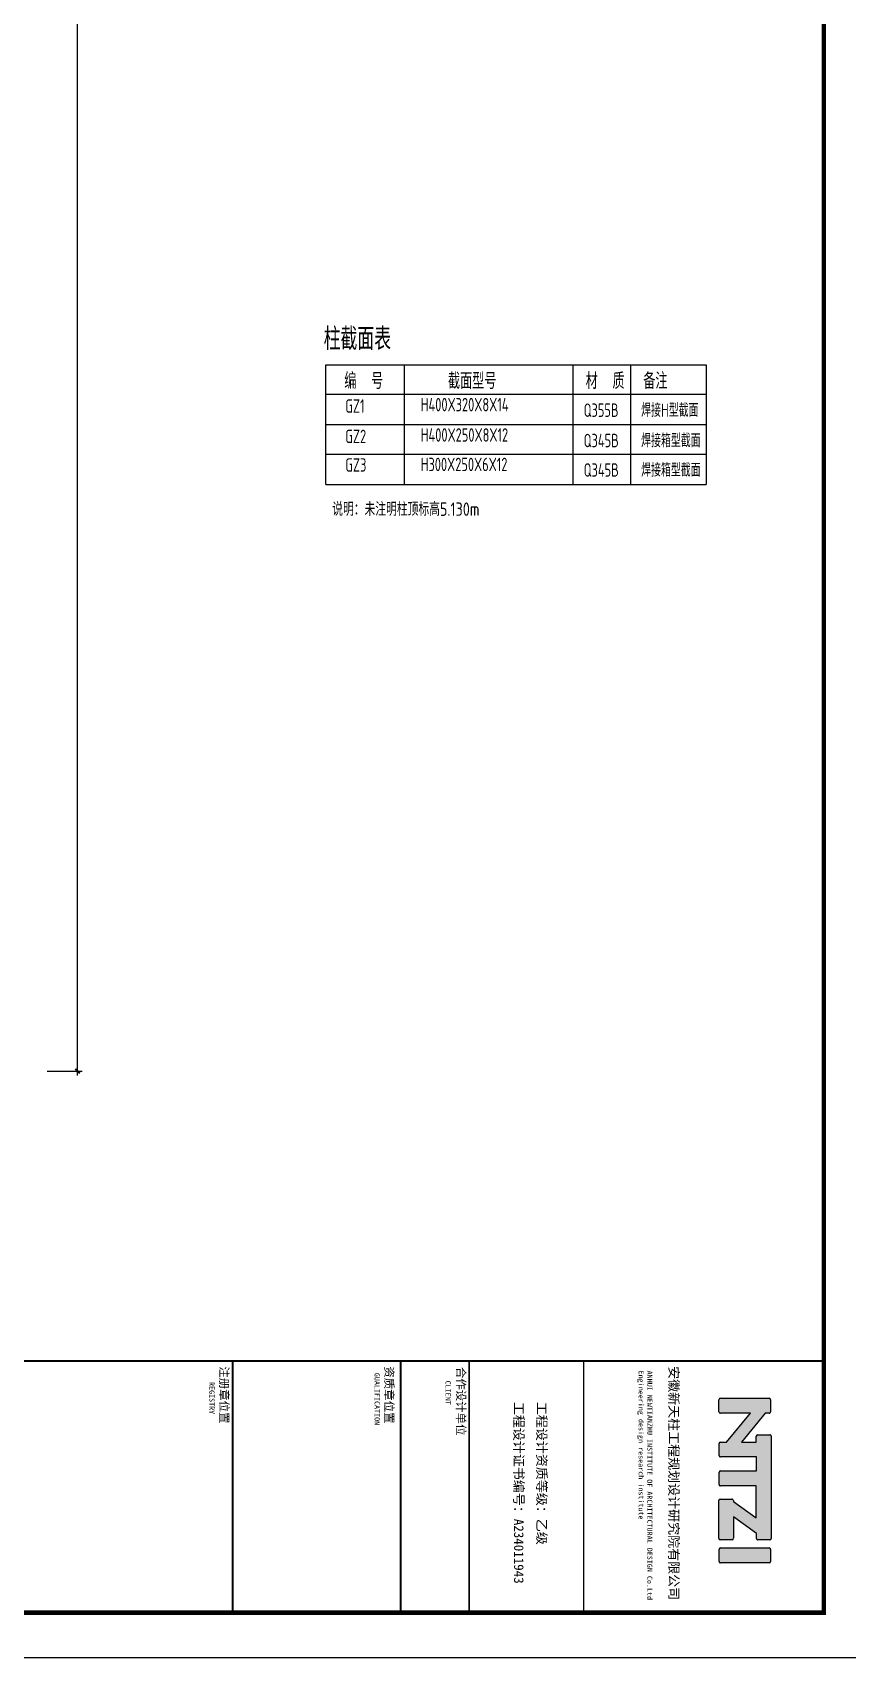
# Model space of a CAD drawing. Extents: x -32169 to 443031, y -120117 to 204739.
# Drawn here: x 178960 to 215281, y -120117 to -47646 of the extents above; entities that cross this region are included whole.
import ezdxf
from ezdxf.enums import TextEntityAlignment as Align

# ---------------------------------------------------------------- set-up
doc = ezdxf.new("R2010")
doc.units = 0
doc.header["$LTSCALE"] = 1000
doc.layers.get('0').update_dxf_attribs({"linetype": 'CONTINUOUS'})
doc.layers.get('Defpoints').update_dxf_attribs({"linetype": 'CONTINUOUS'})
for name, color, linetype in [('DIM', 3, 'CONTINUOUS'), ('PUB_TEXT', 7, 'CONTINUOUS'), ('PUB_TITLE', 3, 'CONTINUOUS'), ('SLAB-RBAR-TEXT', 7, 'CONTINUOUS'), ('TEXT', 7, 'CONTINUOUS'), ('THIN', 7, 'CONTINUOUS')]:
    doc.layers.add(name, color=color, linetype=linetype)
doc.styles.add('sh-notes', font='tssdeng.shx', dxfattribs={"width": 0.8, "bigfont": 'hztxt.shx'})
doc.styles.add('TQ', font='')
doc.styles.add('TSSD_Dimension', font='Tssdeng.shx', dxfattribs={"width": 0.7, "bigfont": 'hztxt.shx'})
doc.styles.add('TSSD_Rein', font='Tssdeng.shx', dxfattribs={"width": 0.7, "bigfont": 'hztxt.shx'})
doc.styles.add('TSSD_Text', font='tssdeng.shx', dxfattribs={"width": 0.75, "bigfont": 'hztxt.shx'})
doc.styles.get('TQ').set_extended_font_data('SimSun')
doc.dimstyles.new('TSSD_200_200', dxfattribs={"dimtxt": 600, "dimasz": 200, "dimexe": 200, "dimexo": 500, "dimgap": 200, "dimtad": 1, "dimdec": 0, "dimzin": 0, "dimdsep": 46, "dimtxsty": 'TSSD_Dimension', "dimblk": 'ARCHTICK', "dimblk1": 'ARCHTICK', "dimblk2": 'ARCHTICK', "dimcen": 0, "dimdle": 200, "dimclrt": 7, "dimadec": 0, "dimazin": 0, "dimtfac": 1, "dimtdec": 0, "dimtix": 1, "dimtmove": 2, "dimatfit": 3, "dimfxl": 1, "dimtolj": 1, "dimtzin": 0, "dimarcsym": 0})

# ---------------------------------------------------------------- blocks, each defined once
blk = doc.blocks.new('_ArchTick')
at = {"color": 0, "linetype": 'ByBlock', "const_width": 0.4}
blk.add_lwpolyline([(-0.5, -0.5), (0.5, 0.5)], dxfattribs=at)
blk = doc.blocks.new('*D489')
at = {"layer": 'Defpoints', "color": 0}
for p in [(179110, 14037), (180969, 14037), (179110, -93963)]:
    blk.add_point(p, dxfattribs=at)
at = {"layer": 'DIM', "color": 0, "lineweight": -2}
for p, q in [((179610, 14037), (181169, 14037)), ((180969, -94163), (180969, 14237)), ((179610, -93963), (181169, -93963))]:
    blk.add_line(p, q, dxfattribs=at)
at = {"layer": 'DIM', "color": 0, "lineweight": -2, "xscale": 200, "yscale": 200, "zscale": 200}
for p, rotation in [((180969, 14037), 90), ((180969, -93963), 270)]:
    blk.add_blockref('_ArchTick', p, dxfattribs=dict(at, rotation=rotation))
at = {"layer": 'DIM', "color": 7, "insert": (180469, -39963), "char_height": 600, "attachment_point": 5, "rotation": 90, "style": 'TSSD_Dimension'}
blk.add_mtext('\\A1;108000', dxfattribs=at)

msp = doc.modelspace()

# ---------------------------------------------------------------- hatches: boundary and pattern name
h = msp.add_hatch(color=256)
h.paths.add_polyline_path([(210952.63894, -109221.97601), (209895.41097, -110515.09399), (209620.74634, -110515.07694, 0.4142135624), (209556.74273, -110579.0726), (209556.71006, -111105.37261, 0.4142135624), (209620.70572, -111169.37622), (211218.58569, -111169.47542), (211218.54674, -111796.84499), (209623.25694, -111796.74595, 0.4142135624), (209559.25333, -111860.74161), (209559.2198, -112400.78506, 0.4142135624), (209623.21546, -112464.78867), (211218.21747, -112464.88769), (211218.12899, -113890.11979), (210195.77768, -113165.73977), (210195.78041, -113121.64909, 0.4142135624), (210131.78475, -113057.64548), (209606.48647, -113057.61287, 0.4142135624), (209542.48286, -113121.60853), (209542.37853, -114802.17196, 0.4142135624), (209606.37419, -114866.17557), (210136.06136, -114866.20845, 0.4142135624), (210200.06497, -114802.21279), (210200.1246, -113841.76882), (211227.87056, -114590.85022), (211227.85734, -114803.76237, 0.4142135624), (211291.853, -114867.76598), (211812.83433, -114867.79833, 0.4142135624), (211876.83794, -114803.80267), (211877.12086, -110246.77394, 0.4142135624), (211813.1252, -110182.77033), (211279.98447, -110182.73723, 0.4142135624), (211215.98086, -110246.73289), (211215.96459, -110508.86142), (210559.64517, -110508.82068), (211613.7072, -109218.48832), (211790.73297, -109218.90829, 0.4148903748), (211854.88443, -109154.9128), (211854.91771, -108618.91754, 0.4142135624), (211790.92205, -108554.91393), (209616.4072, -108554.77893, 0.4142135624), (209552.40359, -108618.7746), (209552.37012, -109157.88943, 0.4142135624), (209616.36578, -109221.89304)])
h.paths.add_polyline_path([(209620.52556, -115230.19194, 0.4142135624), (209556.52195, -115294.18761), (209556.48874, -115829.03083, 0.4142135624), (209620.48441, -115893.03444), (211788.45189, -115893.16904, 0.4142135624), (211852.4555, -115829.17337), (211852.4887, -115294.33015, 0.4142135624), (211788.49304, -115230.32654)])

# ---------------------------------------------------------------- linework, layer by layer
for p, q in [((209552.37012, -109157.88943), (209552.40359, -108618.7746)), ((209616.4072, -108554.77893), (211790.92205, -108554.91393)), ((211854.91771, -108618.91754), (211854.88443, -109154.9128)), ((210952.63894, -109221.97601), (209616.36578, -109221.89304)), ((209895.41097, -110515.09399), (210952.63894, -109221.97601)), ((211613.7072, -109218.48832), (210559.64517, -110508.82068)), ((211790.73297, -109218.90829), (211613.7072, -109218.48832)), ((209556.71006, -111105.37261), (209556.74273, -110579.0726)), ((209620.74634, -110515.07694), (209895.41097, -110515.09399)), ((210559.64517, -110508.82068), (211215.96459, -110508.86142)), ((211215.96459, -110508.86142), (211215.98086, -110246.73289)), ((211279.98447, -110182.73723), (211813.1252, -110182.77033)), ((211877.12086, -110246.77394), (211876.83794, -114803.80267)), ((211218.58569, -111169.47542), (209620.70572, -111169.37622)), ((211218.54674, -111796.84499), (211218.58569, -111169.47542)), ((209559.2198, -112400.78506), (209559.25333, -111860.74161)), ((209623.25694, -111796.74595), (211218.54674, -111796.84499)), ((211218.21747, -112464.88769), (209623.21546, -112464.78867)), ((211218.12899, -113890.11979), (211218.21747, -112464.88769)), ((209542.37853, -114802.17196), (209542.48286, -113121.60853)), ((209606.48647, -113057.61287), (210131.78475, -113057.64548)), ((210195.78041, -113121.64909), (210195.77768, -113165.73977)), ((210195.77768, -113165.73977), (211218.12899, -113890.11979)), ((210200.1246, -113841.76882), (210200.06497, -114802.21279)), ((211227.87056, -114590.85022), (210200.1246, -113841.76882)), ((210136.06136, -114866.20845), (209606.37419, -114866.17557)), ((211227.85734, -114803.76237), (211227.87056, -114590.85022)), ((211812.83433, -114867.79833), (211291.853, -114867.76598)), ((209556.48874, -115829.03083), (209556.52195, -115294.18761)), ((211788.45189, -115893.16904), (209620.48441, -115893.03444)), ((209620.52556, -115230.19194), (211788.49304, -115230.32654)), ((211852.4887, -115294.33015), (211852.4555, -115829.17337))]:
    msp.add_line(p, q)
for centre, start, end in [((209616.40323, -108618.77857, 0), 89.9964428972, 179.9964428855), ((211790.91807, -108618.91357, 0), 359.9964428855, 89.9964428972), ((209616.36976, -109157.89341, 0), 179.9964428855, 269.9964428972), ((211790.8848, -109154.90883, 0), 269.8640765, 359.9964428855), ((209620.74237, -110579.07658, 0), 89.9964428972, 179.9964428855), ((211279.9805, -110246.73686, 0), 89.9964428972, 179.9964428855), ((211813.12122, -110246.76996, 0), 359.9964428855, 89.9964428972), ((209620.70969, -111105.37658, 0), 179.9964428855, 269.9964428972), ((209623.25296, -111860.74558, 0), 89.9964428972, 179.9964428855), ((209623.21944, -112400.78903, 0), 179.9964428855, 269.9964428972), ((209606.4825, -113121.6125, 0), 89.9964428972, 179.9964428855), ((210131.78078, -113121.64512, 0), 359.9964428855, 89.9964428972), ((209606.37817, -114802.17593, 0), 179.9964428855, 269.9964428972), ((210136.06534, -114802.20882, 0), 269.9964428972, 359.9964428855), ((211291.85697, -114803.76635, 0), 179.9964428855, 269.9964428972), ((211812.83831, -114803.79869, 0), 269.9964428972, 359.9964428855), ((209620.48838, -115829.03481, 0), 179.9964428855, 269.9964428972), ((209620.52159, -115294.19158, 0), 89.9964428972, 179.9964428855), ((211788.45586, -115829.1694, 0), 269.9964428972, 359.9964428855), ((211788.48907, -115294.32617, 0), 359.9964428855, 89.9964428972)]:
    msp.add_arc(centre, 63.99964, start, end)
at = {"layer": 'PUB_TEXT'}
for q in [(214230.63414, -116645.27663), (213171.52359, -118116.87126)]:
    msp.add_line((214230.54277, -118116.93701), q, dxfattribs=at)
at = {"layer": 'PUB_TITLE', "lineweight": 40}
msp.add_line((195360.80507, -106890.86245), (195360.1085, -118110.79882), dxfattribs=at)
at = {"layer": 'PUB_TITLE'}
msp.add_line((214230.54277, -118116.93701), (214231.23934, -106897.00064), dxfattribs=at)
msp.add_lwpolyline([(132230.54765, -120116.90179), (216230.54765, -120116.90179), (216230.54765, 28483.09821), (132230.54765, 28483.09821)], close=True, dxfattribs=at)
at = {"layer": 'PUB_TITLE', "const_width": 200}
msp.add_lwpolyline([(134230.54765, -118116.90179), (214230.54765, -118116.90179), (214230.54765, 23483.09821), (134230.54765, 23483.09821)], close=True, dxfattribs=at)
at = {"layer": 'PUB_TITLE', "lineweight": 40, "elevation": 0}
for points, const_width in [([(214231.23934, -106897.00064), (134231.69302, -106892.03401)], 84.99952), ([(214231.23934, -106897.00064), (134231.69302, -106892.03401)], 84.99952), ([(187880.84749, -106890.39807), (187880.15092, -118110.33444)], 84.99952), ([(195361.34635, -106895.82914), (195360.64979, -118115.76551)], 84.99952), ([(198421.329, -106896.01911), (198420.63243, -118115.95548)], 84.99952), ([(203521.30008, -106896.33573), (203520.60351, -118116.2721)], 50.99971)]:
    msp.add_lwpolyline(points, dxfattribs=dict(at, const_width=const_width))
at = {"layer": 'THIN'}
for p, q in [((192028.59144, -62465.14649), (208988.32723, -62465.14649)), ((192028.59144, -67797.99387), (192028.59144, -62465.14649)), ((195518.36068, -62465.14649), (195518.36068, -66445.19541)), ((203044.13558, -62465.14649), (203044.13558, -66445.19541)), ((205607.66097, -62465.14649), (205607.66097, -67797.99387)), ((208988.32723, -62465.14649), (208988.32723, -67797.99387)), ((192028.59144, -63778.77171), (208988.32723, -63778.77171)), ((192028.59144, -65131.57018), (208988.32723, -65131.57018)), ((192028.59144, -65131.57018), (208988.32723, -65131.57018)), ((195518.36068, -65131.57018), (195518.36068, -67797.99387)), ((203044.13558, -65131.57018), (203044.13558, -67797.99387)), ((192028.59144, -66445.19541), (208988.32723, -66445.19541)), ((192028.59144, -67797.99387), (208988.32723, -67797.99387))]:
    msp.add_line(p, q, dxfattribs=at)

# ---------------------------------------------------------------- texts
at = {"layer": 'PUB_TEXT', "attachment_point": 1, "rotation": 269.9964428964, "style": 'TQ'}
for s, insert, char_height, width in [('注册章位置', (187687.68851, -107132.81506, 0), 373.99788, 3059.9826525), ('资质章位置', (195038.25833, -107133.27141, 0), 373.99788, 4249.9759063), ('合作设计单位', (198241.6022, -107154.96019, 0), 373.99788, 3498.500263), ('REGISTRY', (187071.42673, -107829.90312, 0), 229.498699, 4799.0727934), ('GUALIFICATION', (194432.89409, -107422.24535, 0), 229.4986989, 5361.7696034), ('CLIENT', (197595.59062, -107767.04652, 0), 229.498699, 4799.0727934), ('ANHUI NEWTIANZHU INSTITUTE OF ARCHITECTURAL DESIGN Co.Ltd\\PEngineering design research institute', (206586.44958, -107321.29901, 0), 229.4986989, 10514.6481644)]:
    msp.add_mtext(s, dxfattribs=dict(at, insert=insert, char_height=char_height, width=width))
at = {"layer": 'PUB_TEXT', "char_height": 424.9975906, "attachment_point": 1, "rotation": 269.9964428964, "style": 'TQ'}
for s, insert in [('安徽新天柱工程规划设计研究院有限公司 ', (207756.87077, -107124.90122, 0)), ('工程设计证书编号：A234011943 ', (200849.23647, -108716.04819, 0)), ('工程设计资质等级：乙级 ', (201869.23069, -108716.11151, 0))]:
    msp.add_mtext(s, dxfattribs=dict(at, insert=insert))
at = {"layer": 'SLAB-RBAR-TEXT', "style": 'sh-notes', "width": 0.8}
msp.add_text('说明：未注明柱顶标高5.130m', height=600, dxfattribs=at).set_placement((192317.83649, -69203.01365, -5427.04945))
at = {"layer": 'TEXT'}
for s, height, style, width, p in [('柱截面表', 1000, 'TSSD_Text', 0.75, (191936.01133, -61808.11012)), ('编  号', 720, 'TSSD_Text', 0.75, (192855.42027, -63543.83034)), ('截面型号', 720, 'TSSD_Text', 0.75, (197475.87273, -63543.83034)), ('材  质', 720, 'TSSD_Text', 0.75, (203613.96531, -63543.83034)), ('备注', 720, 'TSSD_Text', 0.75, (206177.49071, -63543.83034)), ('Q355B', 600, 'TSSD_Rein', 0.7, (203522.95267, -64790.1677)), ('焊接H型截面', 600, 'TSSD_Rein', 0.7, (206086.47807, -64790.1677)), ('Q345B', 600, 'TSSD_Rein', 0.7, (203522.95267, -66142.96617)), ('焊接箱型截面', 600, 'TSSD_Rein', 0.7, (206086.47807, -66142.96617)), ('Q345B', 600, 'TSSD_Rein', 0.7, (203522.95267, -67456.5914)), ('焊接箱型截面', 600, 'TSSD_Rein', 0.7, (206086.47807, -67456.5914))]:
    msp.add_text(s, height=height, dxfattribs=dict(at, style=style, width=width)).set_placement(p)
at = {"layer": 'TEXT', "style": 'TSSD_Rein', "width": 0.7}
for s, p in [('GZ1', (192900.36463, -64785.17958)), ('H400X320X8X14', (196260.29044, -64722.6827)), ('GZ2', (192900.36463, -66137.97805)), ('H400X250X8X12', (196260.29044, -66075.48117)), ('GZ3', (192900.36463, -67412.43004)), ('H300X250X6X12', (196260.29044, -67389.1064))]:
    msp.add_text(s, height=600, dxfattribs=at).set_placement(p, align=Align.BOTTOM_LEFT)

# ---------------------------------------------------------------- dimensions: what is measured, and where the dimension line sits
at = {"layer": 'DIM'}
dim = msp.add_linear_dim(base=(180969.3088, 14037.3647), p1=(179110.45573, -93962.6353), p2=(179110.45573, 14037.3647), angle=90, dimstyle='TSSD_200_200', dxfattribs=at)
dim.commit()
dim.dimension.update_dxf_attribs({"geometry": '*D489', "text_midpoint": (180469.3088, -39962.6353)})

doc.saveas('drawing.dxf')
